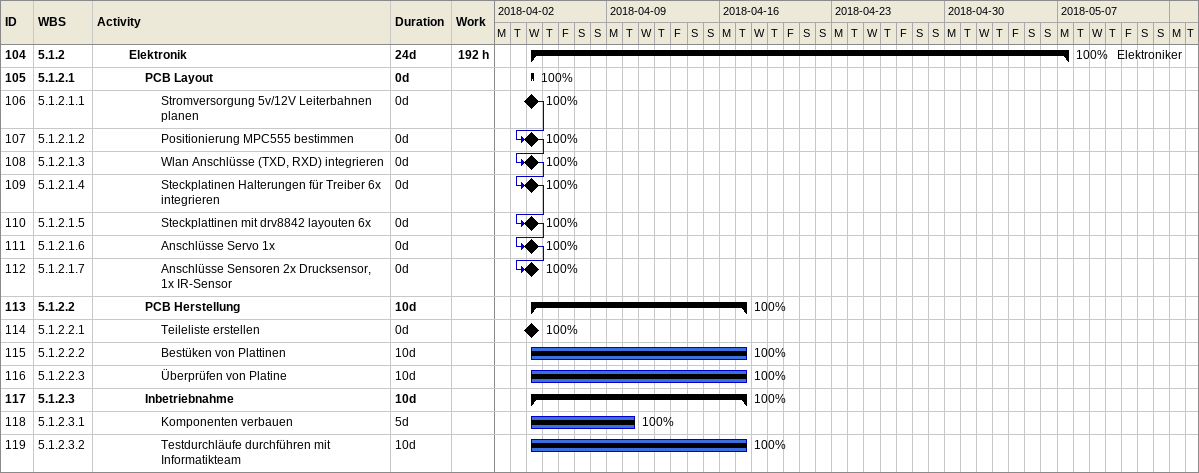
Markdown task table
| ID | WBS | Task | Duration | Start | Finish | Predecessors | Resources | % complete | Work (h) |
|---|---|---|---|---|---|---|---|---|---|
| 104 | 5.1.2 | **Elektronik** | 24d | 2018-04-04 | 2018-05-07 |  | Elektroniker | 100 | 192 |
| 105 | 5.1.2.1 | **PCB Layout** | 0d | 2018-04-04 | 2018-04-04 |  |  | 100 |  |
| 106 | 5.1.2.1.1 | Stromversorgung 5v/12V Leiterbahnen planen | 0d | 2018-04-04 | 2018-04-04 |  |  | 100 |  |
| 107 | 5.1.2.1.2 | Positionierung MPC555 bestimmen | 0d | 2018-04-04 | 2018-04-04 | 106 |  | 100 |  |
| 108 | 5.1.2.1.3 | Wlan Anschlüsse (TXD, RXD) integrieren | 0d | 2018-04-04 | 2018-04-04 | 107 |  | 100 |  |
| 109 | 5.1.2.1.4 | Steckplatinen Halterungen für Treiber 6x integrieren | 0d | 2018-04-04 | 2018-04-04 | 108 |  | 100 |  |
| 110 | 5.1.2.1.5 | Steckplattinen mit drv8842 layouten 6x | 0d | 2018-04-04 | 2018-04-04 | 109 |  | 100 |  |
| 111 | 5.1.2.1.6 | Anschlüsse Servo 1x | 0d | 2018-04-04 | 2018-04-04 | 110 |  | 100 |  |
| 112 | 5.1.2.1.7 | Anschlüsse Sensoren 2x Drucksensor, 1x IR-Sensor | 0d | 2018-04-04 | 2018-04-04 | 111 |  | 100 |  |
| 113 | 5.1.2.2 | **PCB Herstellung** | 10d | 2018-04-04 | 2018-04-17 |  |  | 100 |  |
| 114 | 5.1.2.2.1 | Teileliste erstellen | 0d | 2018-04-04 | 2018-04-04 |  |  | 100 |  |
| 115 | 5.1.2.2.2 | Bestüken von Plattinen | 10d | 2018-04-04 | 2018-04-17 |  |  | 100 |  |
| 116 | 5.1.2.2.3 | Überprüfen von Platine | 10d | 2018-04-04 | 2018-04-17 |  |  | 100 |  |
| 117 | 5.1.2.3 | **Inbetriebnahme** | 10d | 2018-04-04 | 2018-04-17 |  |  | 100 |  |
| 118 | 5.1.2.3.1 | Komponenten verbauen | 5d | 2018-04-04 | 2018-04-10 |  |  | 100 |  |
| 119 | 5.1.2.3.2 | Testdurchläufe durchführen mit Informatikteam | 10d | 2018-04-04 | 2018-04-17 |  |  | 100 |  |
